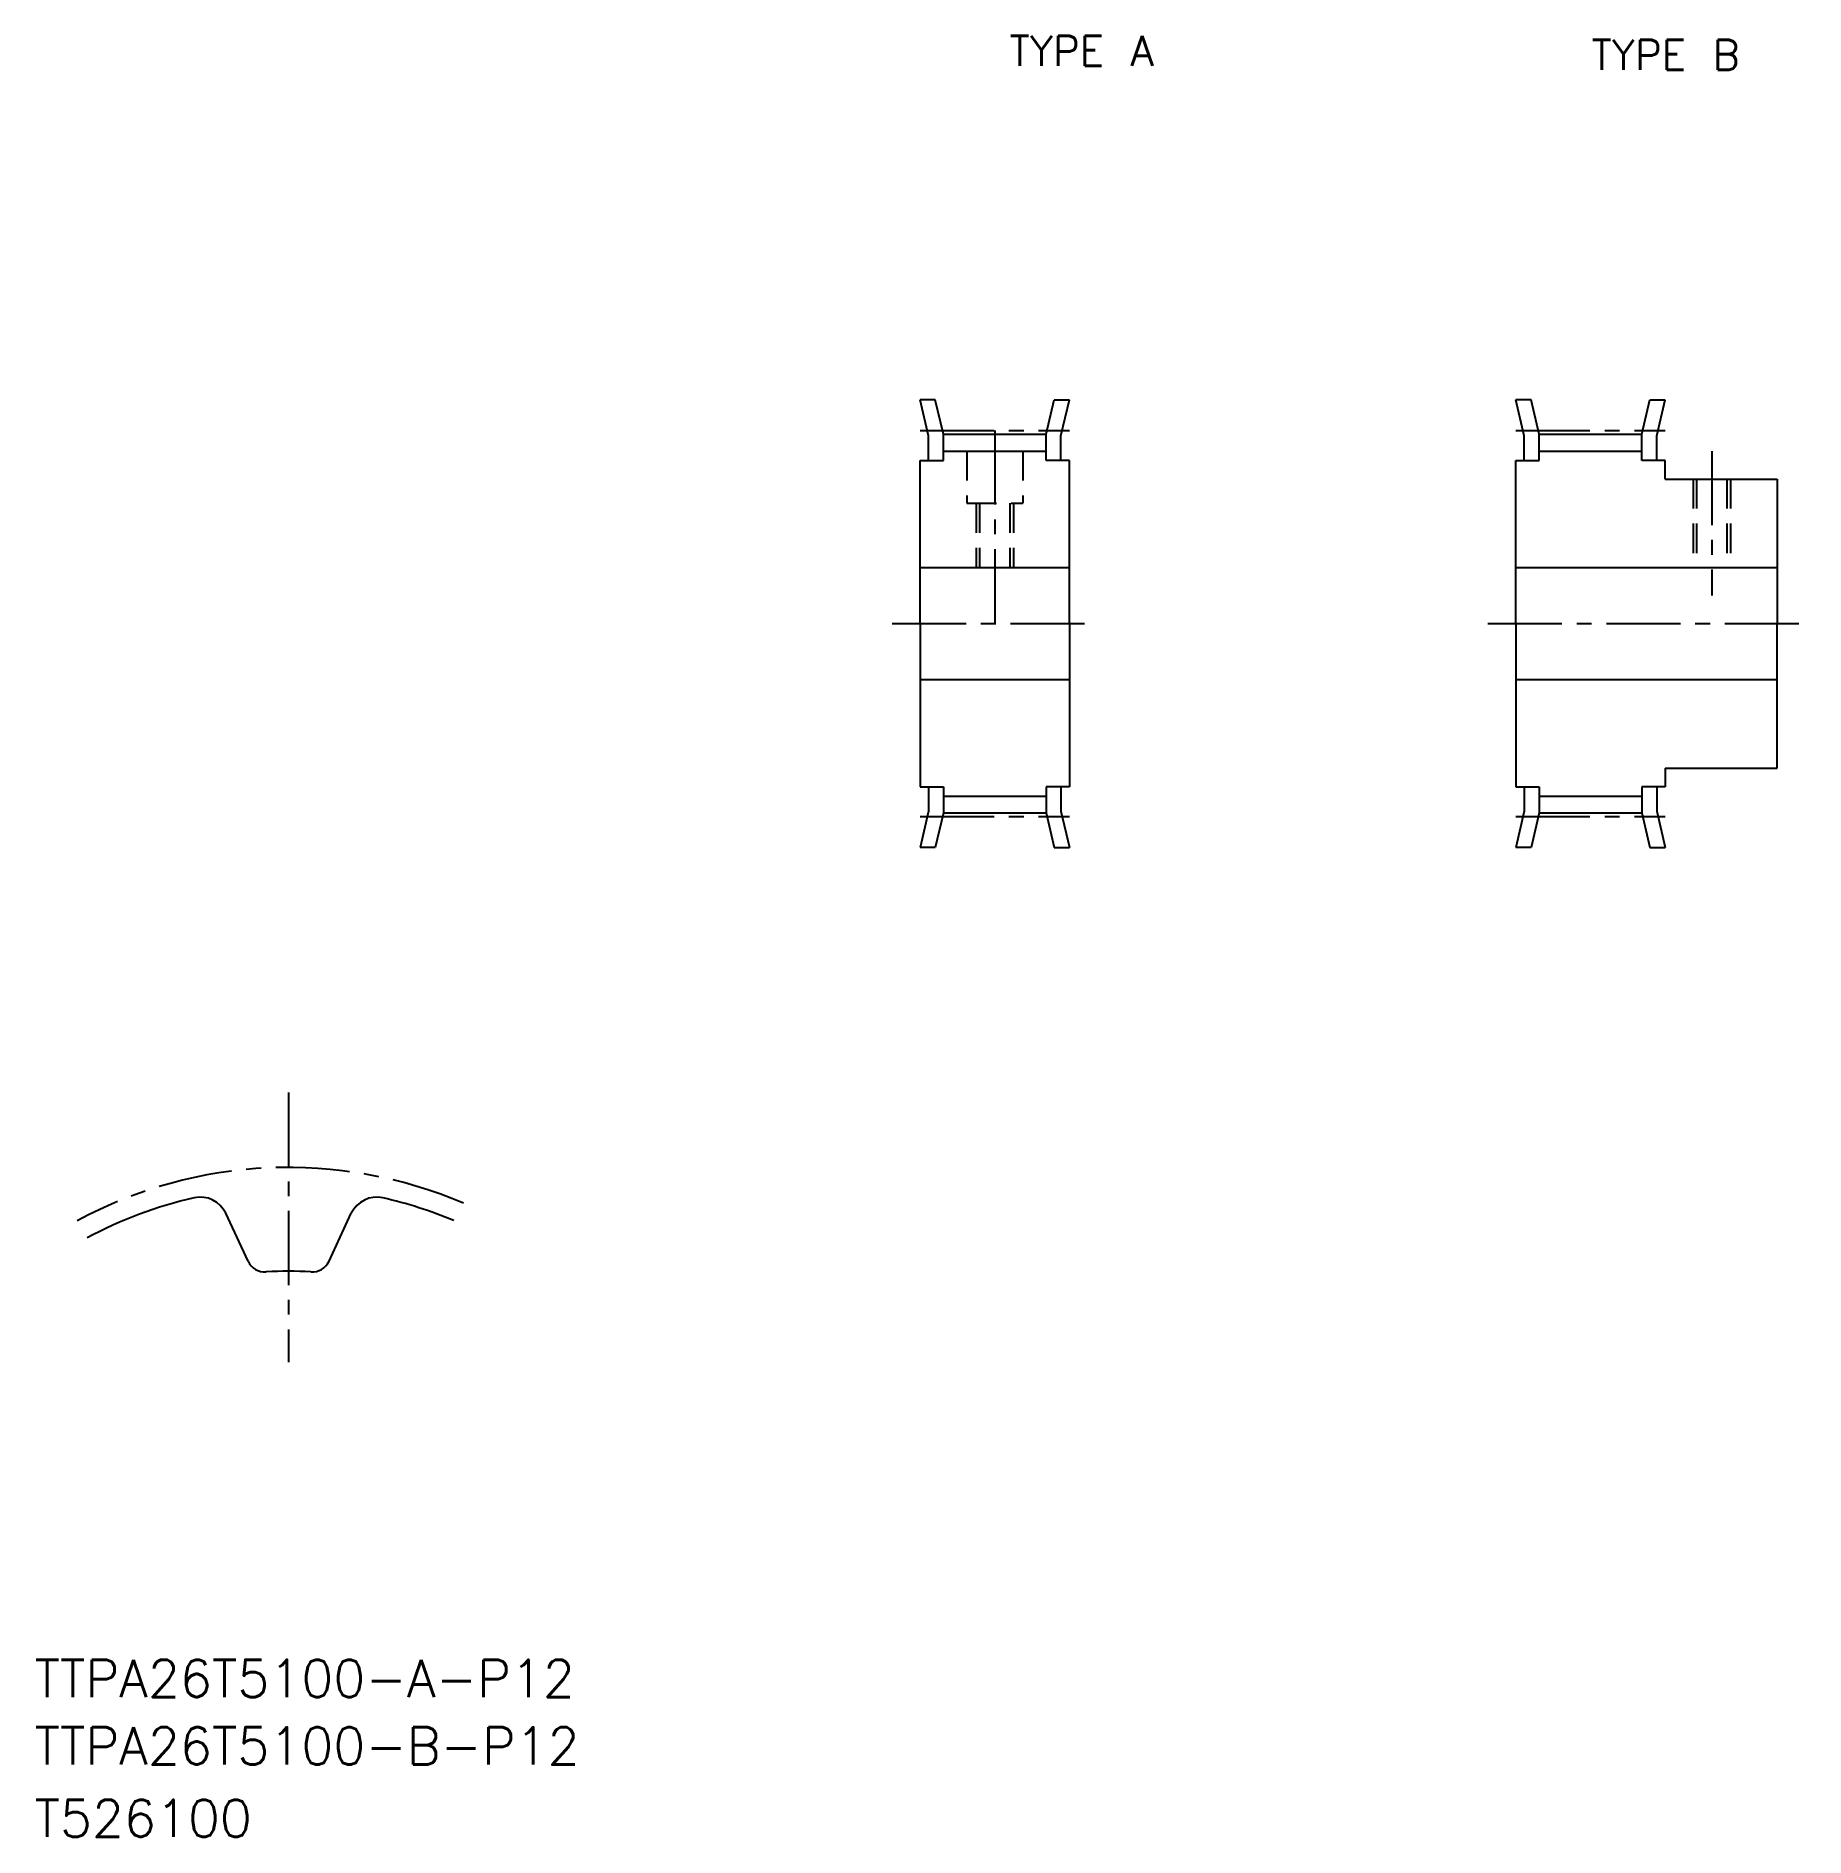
# Model space of a CAD drawing. Extents: x 10 to 200, y 10 to 203.
import ezdxf

# ---------------------------------------------------------------- set-up
doc = ezdxf.new("R2010")
doc.units = 0
doc.header["$LTSCALE"] = 0.25
doc.linetypes.add('CENTER', pattern=[50.8, 31.75, -6.35, 6.35, -6.35])
doc.linetypes.add('DASHED', pattern=[19.05, 12.7, -6.35])
doc.layers.get('0').update_dxf_attribs({"linetype": 'CONTINUOUS'})
doc.layers.add('CENTER', color=1, linetype='CENTER')
doc.styles.get("Standard").update_dxf_attribs({"font": 'txt.shx'})

msp = doc.modelspace()

# ---------------------------------------------------------------- linework, layer by layer
for p, q in [((105.88, 160.22), (104.97, 164.1)), ((106.61, 164.1), (104.97, 164.1)), ((107.48, 160.4), (106.61, 164.1)), ((118.48, 160.4), (119.35, 164.1)), ((119.35, 164.1), (120.99, 164.1)), ((120.08, 160.22), (120.99, 164.1)), ((169.77, 160.22), (168.86, 164.1)), ((170.5, 164.1), (168.86, 164.1)), ((171.37, 160.4), (170.5, 164.1)), ((182.37, 160.4), (183.24, 164.1)), ((183.24, 164.1), (184.88, 164.1)), ((183.97, 160.22), (184.88, 164.1)), ((107.48, 157.6), (107.48, 160.4)), ((107.48, 160.4), (118.48, 160.4)), ((118.48, 157.6), (118.48, 160.4)), ((171.37, 160.4), (182.37, 160.4)), ((171.37, 157.6), (171.37, 160.4)), ((182.37, 157.6), (182.37, 160.4)), ((105.88, 157.6), (105.88, 160.22)), ((107.48, 158.6), (118.48, 158.6)), ((120.08, 157.6), (120.08, 160.22)), ((169.77, 157.6), (169.77, 160.22)), ((171.37, 158.6), (182.37, 158.6)), ((183.97, 157.6), (183.97, 160.22)), ((104.98, 140.1), (104.98, 157.6)), ((104.98, 157.6), (107.48, 157.6)), ((120.98, 157.6), (118.48, 157.6)), ((120.98, 140.1), (120.98, 157.6)), ((168.87, 140.1), (168.87, 157.6)), ((168.87, 157.6), (171.37, 157.6)), ((184.87, 157.6), (182.37, 157.6)), ((184.87, 155.6), (184.87, 157.6)), ((184.87, 155.6), (196.87, 155.6)), ((196.87, 155.6), (196.87, 140.1)), ((104.98, 146.1), (120.98, 146.1)), ((168.87, 146.1), (196.87, 146.1)), ((104.98, 140.1), (104.98, 122.6)), ((120.98, 140.1), (120.98, 122.6)), ((168.87, 140.1), (168.87, 122.6)), ((196.87, 124.6), (196.87, 140.1)), ((104.98, 134.1), (120.98, 134.1)), ((168.87, 134.1), (196.87, 134.1)), ((184.87, 124.6), (196.87, 124.6)), ((184.87, 124.6), (184.87, 122.6)), ((104.98, 122.6), (107.48, 122.6)), ((105.88, 122.6), (105.88, 119.99)), ((107.48, 122.6), (107.48, 119.8)), ((118.48, 122.6), (118.48, 119.8)), ((120.98, 122.6), (118.48, 122.6)), ((120.08, 122.6), (120.08, 119.99)), ((168.87, 122.6), (171.37, 122.6)), ((169.77, 122.6), (169.77, 119.99)), ((171.37, 122.6), (171.37, 119.8)), ((182.37, 122.6), (182.37, 119.8)), ((184.87, 122.6), (182.37, 122.6)), ((183.97, 122.6), (183.97, 119.99)), ((105.88, 119.99), (104.97, 116.1)), ((107.48, 119.8), (106.61, 116.1)), ((107.48, 121.6), (118.48, 121.6)), ((107.48, 119.8), (118.48, 119.8)), ((118.48, 119.8), (119.35, 116.1)), ((120.08, 119.99), (120.99, 116.1)), ((169.77, 119.99), (168.86, 116.1)), ((171.37, 119.8), (170.5, 116.1)), ((171.37, 121.6), (182.37, 121.6)), ((171.37, 119.8), (182.37, 119.8)), ((182.37, 119.8), (183.24, 116.1)), ((183.97, 119.99), (184.88, 116.1)), ((106.61, 116.1), (104.97, 116.1)), ((119.35, 116.1), (120.99, 116.1)), ((170.5, 116.1), (168.86, 116.1)), ((183.24, 116.1), (184.88, 116.1)), ((32.91, 71.74), (30.52, 76.87)), ((41.59, 71.74), (43.98, 76.87))]:
    msp.add_line(p, q)
at = {"color": 3, "linetype": 'DASHED'}
for p, q in [((109.98, 158.6), (109.98, 153)), ((115.98, 158.6), (115.98, 153)), ((187.87, 155.6), (187.87, 146.1)), ((188.25, 155.6), (188.25, 146.1)), ((191.49, 155.6), (191.49, 146.1)), ((191.87, 155.6), (191.87, 146.1)), ((109.98, 153), (115.98, 153)), ((110.98, 153), (110.98, 146.1)), ((111.36, 153), (111.36, 146.1)), ((114.6, 153), (114.6, 146.1)), ((114.98, 153), (114.98, 146.1))]:
    msp.add_line(p, q, dxfattribs=at)
for centre, radius, start, end in [((37.25, 34.04), 45.62, 102.8128, 118.2365), ((27.8, 75.6), 3, 25, 102.8128), ((46.7, 75.6), 3, 77.1872, 155), ((37.25, 34.04), 45.62, 67.1553, 77.1872), ((34.72, 72.58), 2, 205, 273.7512), ((39.78, 72.58), 2, 266.2488, 335), ((37.25, 34.04), 36.62, 86.2488, 93.7512)]:
    msp.add_arc(centre, radius, start, end)
at = {"layer": 'CENTER'}
for p, q in [((104.98, 160.79), (120.98, 160.79)), ((112.98, 160.79), (112.98, 140.1)), ((168.87, 160.79), (184.87, 160.79)), ((189.87, 158.6), (189.87, 143.1)), ((101.98, 140.1), (123.98, 140.1)), ((165.87, 140.1), (199.87, 140.1)), ((104.98, 119.41), (120.98, 119.41)), ((168.87, 119.41), (184.87, 119.41))]:
    msp.add_line(p, q, dxfattribs=at)
at = {"layer": 'CENTER', "color": 1, "linetype": 'CENTER'}
msp.add_line((37.25, 89.82), (37.25, 60.91), dxfattribs=at)
msp.add_arc((37.25, 34.04), 47.75, 66.8722, 118.3317, dxfattribs=at)

# ---------------------------------------------------------------- texts
for s, height, p in [('TYPE A', 3.2, (114.56, 199.9)), ('TYPE B', 3.2, (176.97, 199.48)), ('TTPA26T5100-A-P12', 4, (10, 25)), ('TTPA26T5100-B-P12', 4, (10, 17.76)), ('T526100', 4, (10, 10))]:
    msp.add_text(s, height=height).set_placement(p)

doc.saveas('drawing.dxf')
